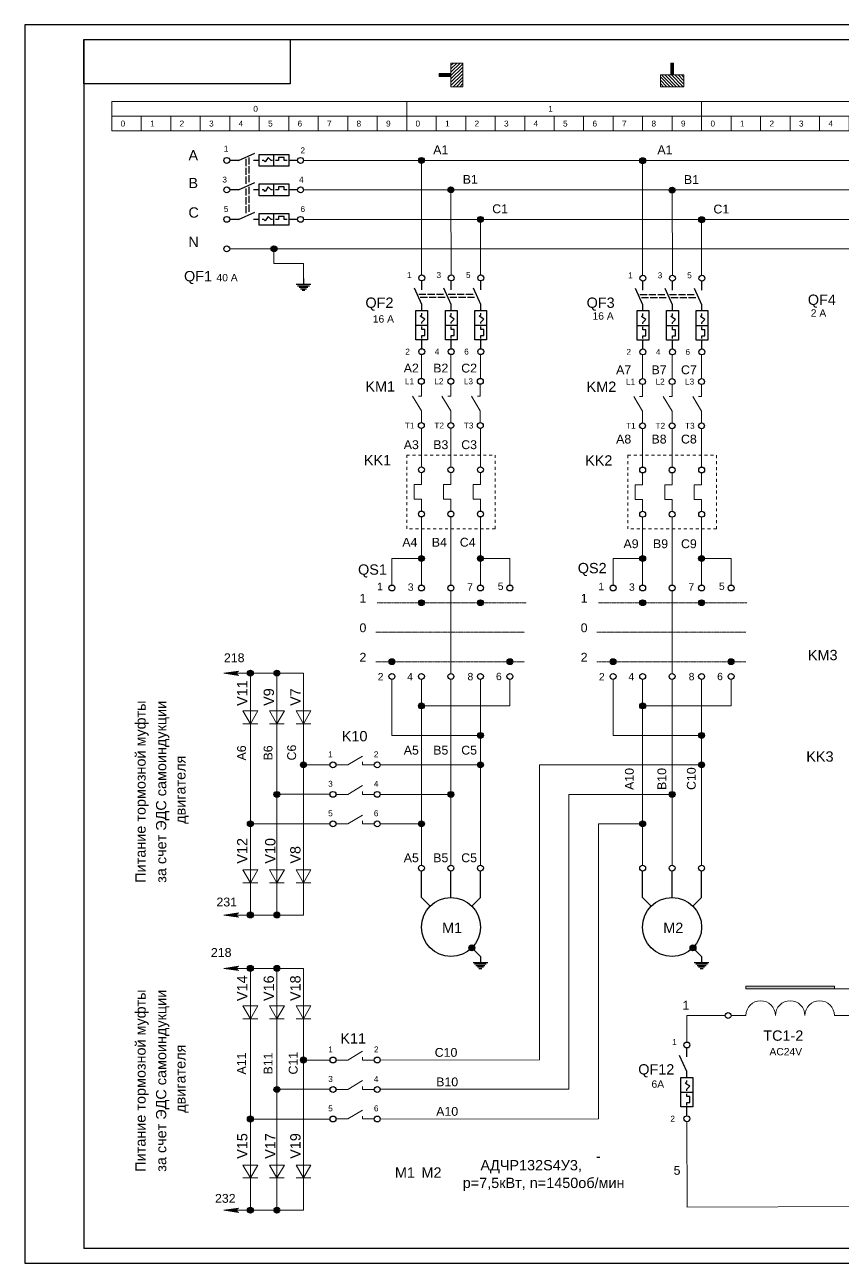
# Model space of a CAD drawing. Header units: millimetres. Extents: x 1900 to 5196, y 1354 to 2616.
# Drawn here: x 1900.5 to 2177.7, y 1876 to 2296 of the extents above; entities that cross this region are included whole.
import ezdxf

# ---------------------------------------------------------------- set-up
doc = ezdxf.new("R2010")
doc.units = ezdxf.units.MM
doc.linetypes.add('ACAD_ISO02W100', pattern=[15, 12, -3])
doc.linetypes.add('JIS_02_1.0', pattern=[2, 1, -1])
doc.layers.get('0').update_dxf_attribs({"lineweight": 20})
for name, color, linetype, lineweight in [('Маркировка', 7, 'Continuous', 25), ('Оформление', 7, 'Continuous', 30), ('Элементы', 7, 'Continuous', 25)]:
    doc.layers.add(name, color=color, linetype=linetype, lineweight=lineweight)
doc.styles.get("Standard").update_dxf_attribs({"font": 'arial.ttf'})

msp = doc.modelspace()

# ---------------------------------------------------------------- hatches: boundary and pattern name
h = msp.add_hatch()
h.set_pattern_fill('ANSI31', color=256, scale=0.25, angle=180, style=0)
h.set_pattern_definition([(225, (1710.91886, 1830.19715), (0.561266, -0.561266), [])])
h.paths.add_polyline_path([(2045, 2275), (2045, 2283), (2049, 2283), (2049, 2275)])
h = msp.add_hatch(color=256)
h.paths.add_polyline_path([(2119.5, 2279), (2120.5, 2279), (2120.5, 2283), (2119.5, 2283)])
edge = h.paths.add_edge_path()
edge.add_line((2120, 2279), (2120, 2283))
h = msp.add_hatch(color=256)
h.paths.add_polyline_path([(2045, 2278.5), (2045, 2279.5), (2041, 2279.5), (2041, 2278.5)])
edge = h.paths.add_edge_path()
edge.add_line((2045, 2279), (2041, 2279))
h = msp.add_hatch()
h.set_pattern_fill('ANSI31', color=256, scale=0.25, angle=90, style=0)
h.set_pattern_definition([(135, (1671.19715, 2613.08114), (-0.561266, -0.561266), [])])
h.paths.add_polyline_path([(2116, 2279), (2124, 2279), (2124, 2275), (2116, 2275)])
h = msp.add_hatch(color=256)
h.dxf.hatch_style = 1
h.set_gradient(color1=(255, 255, 255), one_color=1, tint=1)
h.paths.add_polyline_path([(2036, 2250, 1), (2034, 2250, 1)])
h = msp.add_hatch(color=256)
h.dxf.hatch_style = 1
h.set_gradient(color1=(255, 255, 255), one_color=1, tint=1)
h.paths.add_polyline_path([(2111, 2249.91, 1), (2109, 2249.91, 1)])
h = msp.add_hatch(color=256)
h.dxf.hatch_style = 1
h.set_gradient(color1=(255, 255, 255), one_color=1, tint=1)
h.paths.add_polyline_path([(2046, 2240, 1), (2044, 2240, 1)])
h = msp.add_hatch(color=256)
h.dxf.hatch_style = 1
h.set_gradient(color1=(255, 255, 255), one_color=1, tint=1)
h.paths.add_polyline_path([(2121, 2239.91, 1), (2119, 2239.91, 1)])
h = msp.add_hatch(color=256)
h.dxf.hatch_style = 1
h.set_gradient(color1=(255, 255, 255), one_color=1, tint=1)
h.paths.add_polyline_path([(2056, 2230, 1), (2054, 2230, 1)])
h = msp.add_hatch(color=256)
h.dxf.hatch_style = 1
h.set_gradient(color1=(255, 255, 255), one_color=1, tint=1)
h.paths.add_polyline_path([(2131, 2229.91, 1), (2129, 2229.91, 1)])
h = msp.add_hatch(color=256)
h.dxf.hatch_style = 1
h.set_gradient(color1=(255, 255, 255), one_color=1, tint=1)
h.paths.add_polyline_path([(1986, 2220, 1), (1984, 2220, 1)])
h = msp.add_hatch(color=256)
h.dxf.hatch_style = 1
h.set_gradient(color1=(255, 255, 255), one_color=1, tint=1)
h.paths.add_polyline_path([(2035.99, 2115, 1), (2033.99, 2115, 1)])
h = msp.add_hatch(color=256)
h.dxf.hatch_style = 1
h.set_gradient(color1=(255, 255, 255), one_color=1, tint=1)
h.paths.add_polyline_path([(2055.99, 2115, 1), (2053.99, 2115, 1)])
h = msp.add_hatch(color=256)
h.dxf.hatch_style = 1
h.set_gradient(color1=(255, 255, 255), one_color=1, tint=1)
h.paths.add_polyline_path([(2110.99, 2115, 1), (2108.99, 2115, 1)])
h = msp.add_hatch(color=256)
h.dxf.hatch_style = 1
h.set_gradient(color1=(255, 255, 255), one_color=1, tint=1)
h.paths.add_polyline_path([(2130.99, 2115, 1), (2128.99, 2115, 1)])
h = msp.add_hatch(color=256)
h.dxf.hatch_style = 1
h.set_gradient(color1=(255, 255, 255), one_color=1, tint=1)
h.paths.add_polyline_path([(2035.99, 2100, 1), (2033.99, 2100, 1)])
h = msp.add_hatch(color=256)
h.dxf.hatch_style = 1
h.set_gradient(color1=(255, 255, 255), one_color=1, tint=1)
h.paths.add_polyline_path([(2055.99, 2100, 1), (2053.99, 2100, 1)])
h = msp.add_hatch(color=256)
h.dxf.hatch_style = 1
h.set_gradient(color1=(255, 255, 255), one_color=1, tint=1)
h.paths.add_polyline_path([(2110.99, 2100, 1), (2108.99, 2100, 1)])
h = msp.add_hatch(color=256)
h.dxf.hatch_style = 1
h.set_gradient(color1=(255, 255, 255), one_color=1, tint=1)
h.paths.add_polyline_path([(2130.99, 2100, 1), (2128.99, 2100, 1)])
h = msp.add_hatch(color=256)
h.dxf.hatch_style = 1
h.set_gradient(color1=(255, 255, 255), one_color=1, tint=1)
h.paths.add_polyline_path([(2025.99, 2080, 1), (2023.99, 2080, 1)])
h = msp.add_hatch(color=256)
h.dxf.hatch_style = 1
h.set_gradient(color1=(255, 255, 255), one_color=1, tint=1)
h.paths.add_polyline_path([(2065.99, 2080, 1), (2063.99, 2080, 1)])
h = msp.add_hatch(color=256)
h.dxf.hatch_style = 1
h.set_gradient(color1=(255, 255, 255), one_color=1, tint=1)
h.paths.add_polyline_path([(2100.99, 2080, 1), (2098.99, 2080, 1)])
h = msp.add_hatch(color=256)
h.dxf.hatch_style = 1
h.set_gradient(color1=(255, 255, 255), one_color=1, tint=1)
h.paths.add_polyline_path([(2140.99, 2080, 1), (2138.99, 2080, 1)])
for points in [[(1972.98, 2075.31), (1967.98, 2076.09), (1972.98, 2076.82), (1971.98, 2076.09)], [(1972.98, 1993.31), (1967.98, 1994.09), (1972.98, 1994.82), (1971.98, 1994.09)], [(1972.98, 1975.22), (1967.98, 1976), (1972.98, 1976.73), (1971.98, 1976)], [(1972.98, 1893.22), (1967.98, 1894), (1972.98, 1894.73), (1971.98, 1894)]]:
    msp.add_hatch(color=256).paths.add_polyline_path(points)
h = msp.add_hatch(color=256)
h.dxf.hatch_style = 1
h.set_gradient(color1=(255, 255, 255), one_color=1, tint=1)
h.paths.add_polyline_path([(1977.98, 2076.09, 1), (1975.98, 2076.09, 1)])
h = msp.add_hatch(color=256)
h.dxf.hatch_style = 1
h.set_gradient(color1=(255, 255, 255), one_color=1, tint=1)
h.paths.add_polyline_path([(1986.98, 2076.09, 1), (1984.98, 2076.09, 1)])
h = msp.add_hatch(color=256)
h.dxf.hatch_style = 1
h.set_gradient(color1=(255, 255, 255), one_color=1, tint=1)
h.paths.add_polyline_path([(2035.99, 2065, 1), (2033.99, 2065, 1)])
h = msp.add_hatch(color=256)
h.dxf.hatch_style = 1
h.set_gradient(color1=(255, 255, 255), one_color=1, tint=1)
h.paths.add_polyline_path([(2110.99, 2065, 1), (2108.99, 2065, 1)])
h = msp.add_hatch(color=256)
h.dxf.hatch_style = 1
h.set_gradient(color1=(255, 255, 255), one_color=1, tint=1)
h.paths.add_polyline_path([(2055.99, 2055, 1), (2053.99, 2055, 1)])
h = msp.add_hatch(color=256)
h.dxf.hatch_style = 1
h.set_gradient(color1=(255, 255, 255), one_color=1, tint=1)
h.paths.add_polyline_path([(2130.99, 2055, 1), (2128.99, 2055, 1)])
h = msp.add_hatch(color=256)
h.dxf.hatch_style = 1
h.set_gradient(color1=(255, 255, 255), one_color=1, tint=1)
h.paths.add_polyline_path([(1995.99, 2045, 1), (1993.99, 2045, 1)])
h = msp.add_hatch(color=256)
h.dxf.hatch_style = 1
h.set_gradient(color1=(255, 255, 255), one_color=1, tint=1)
h.paths.add_polyline_path([(2055.99, 2045, 1), (2053.99, 2045, 1)])
h = msp.add_hatch(color=256)
h.dxf.hatch_style = 1
h.set_gradient(color1=(255, 255, 255), one_color=1, tint=1)
h.paths.add_polyline_path([(2130.99, 2045, 1), (2128.99, 2045, 1)])
h = msp.add_hatch(color=256)
h.dxf.hatch_style = 1
h.set_gradient(color1=(255, 255, 255), one_color=1, tint=1)
h.paths.add_polyline_path([(1986.98, 2035, 1), (1984.98, 2035, 1)])
h = msp.add_hatch(color=256)
h.dxf.hatch_style = 1
h.set_gradient(color1=(255, 255, 255), one_color=1, tint=1)
h.paths.add_polyline_path([(2045.99, 2035, 1), (2043.99, 2035, 1)])
h = msp.add_hatch(color=256)
h.dxf.hatch_style = 1
h.set_gradient(color1=(255, 255, 255), one_color=1, tint=1)
h.paths.add_polyline_path([(2120.99, 2035, 1), (2118.99, 2035, 1)])
h = msp.add_hatch(color=256)
h.dxf.hatch_style = 1
h.set_gradient(color1=(255, 255, 255), one_color=1, tint=1)
h.paths.add_polyline_path([(1977.98, 2025, 1), (1975.98, 2025, 1)])
h = msp.add_hatch(color=256)
h.dxf.hatch_style = 1
h.set_gradient(color1=(255, 255, 255), one_color=1, tint=1)
h.paths.add_polyline_path([(2035.99, 2025, 1), (2033.99, 2025, 1)])
h = msp.add_hatch(color=256)
h.dxf.hatch_style = 1
h.set_gradient(color1=(255, 255, 255), one_color=1, tint=1)
h.paths.add_polyline_path([(2110.99, 2025, 1), (2108.99, 2025, 1)])
h = msp.add_hatch(color=256)
h.dxf.hatch_style = 1
h.set_gradient(color1=(255, 255, 255), one_color=1, tint=1)
h.paths.add_polyline_path([(1977.98, 1994.09, 1), (1975.98, 1994.09, 1)])
h = msp.add_hatch(color=256)
h.dxf.hatch_style = 1
h.set_gradient(color1=(255, 255, 255), one_color=1, tint=1)
h.paths.add_polyline_path([(1986.98, 1994.09, 1), (1984.98, 1994.09, 1)])
h = msp.add_hatch(color=256)
h.dxf.hatch_style = 1
h.set_gradient(color1=(255, 255, 255), one_color=1, tint=1)
h.paths.add_polyline_path([(1977.98, 1976, 1), (1975.98, 1976, 1)])
h = msp.add_hatch(color=256)
h.dxf.hatch_style = 1
h.set_gradient(color1=(255, 255, 255), one_color=1, tint=1)
h.paths.add_polyline_path([(1986.98, 1976, 1), (1984.98, 1976, 1)])
at = {"true_color": 0xffffff}
h = msp.add_hatch(color=7, dxfattribs=at)
h.dxf.hatch_style = 1
h.paths.add_polyline_path([(2175, 1970), (2145, 1970), (2145, 1969), (2175, 1969)])
h = msp.add_hatch(color=256)
h.dxf.hatch_style = 1
h.set_gradient(color1=(255, 255, 255), one_color=1, tint=1)
h.paths.add_polyline_path([(1995.99, 1944.91, 1), (1993.99, 1944.91, 1)])
h = msp.add_hatch(color=256)
h.dxf.hatch_style = 1
h.set_gradient(color1=(255, 255, 255), one_color=1, tint=1)
h.paths.add_polyline_path([(1986.98, 1934.91, 1), (1984.98, 1934.91, 1)])
h = msp.add_hatch(color=256)
h.dxf.hatch_style = 1
h.set_gradient(color1=(255, 255, 255), one_color=1, tint=1)
h.paths.add_polyline_path([(1977.98, 1924.91, 1), (1975.98, 1924.91, 1)])
h = msp.add_hatch(color=256)
h.dxf.hatch_style = 1
h.set_gradient(color1=(255, 255, 255), one_color=1, tint=1)
h.paths.add_polyline_path([(1977.98, 1894, 1), (1975.98, 1894, 1)])
h = msp.add_hatch(color=256)
h.dxf.hatch_style = 1
h.set_gradient(color1=(255, 255, 255), one_color=1, tint=1)
h.paths.add_polyline_path([(1986.98, 1894, 1), (1984.98, 1894, 1)])
at = {"layer": 'Элементы'}
h = msp.add_hatch(color=256, dxfattribs=at)
h.dxf.hatch_style = 1
h.paths.add_polyline_path([(2053.06, 1982.93, 1), (2051.06, 1982.93, 1)])
h = msp.add_hatch(color=256, dxfattribs=at)
h.dxf.hatch_style = 1
h.paths.add_polyline_path([(2128.06, 1982.93, 1), (2126.06, 1982.93, 1)])

# ---------------------------------------------------------------- linework, layer by layer
for p, q in [((2045, 2279), (2045, 2283)), ((2045, 2283), (2049, 2283)), ((2049, 2283), (2049, 2275)), ((2120.5, 2283), (2119.5, 2283)), ((2119.5, 2283), (2119.5, 2279)), ((2120.5, 2279), (2120.5, 2283)), ((2045, 2279.5), (2041, 2279.5)), ((2041, 2279.5), (2041, 2278.5)), ((2041, 2278.5), (2045, 2278.5)), ((2045, 2279), (2045, 2279.5)), ((2045, 2278.5), (2045, 2279.5)), ((2045, 2275), (2045, 2279)), ((2116, 2275), (2116, 2279)), ((2116, 2279), (2120, 2279)), ((2119.5, 2279), (2120.5, 2279)), ((2120, 2279), (2124, 2279)), ((2120, 2279), (2120.5, 2279)), ((2124, 2279), (2124, 2275)), ((2049, 2275), (2045, 2275)), ((2124, 2275), (2116, 2275)), ((1995, 2250), (2475.5, 2250)), ((2034.98, 2211.14), (2035, 2250)), ((2109.99, 2211.05), (2110, 2249.91)), ((1995, 2240), (2474.74, 2240)), ((2045.09, 2211.14), (2045, 2240)), ((2120.1, 2211.05), (2120, 2239.91)), ((1995, 2230), (2475.5, 2230)), ((2054.98, 2211.14), (2055, 2230)), ((2129.99, 2211.05), (2130, 2229.91)), ((1970, 2220), (2475.5, 2220)), ((1985, 2215), (1985, 2220)), ((1995, 2215), (1985, 2215)), ((1995, 2210), (1995, 2215)), ((2035, 2184.15), (2034.99, 2176.08)), ((2045, 2184.15), (2044.99, 2176.08)), ((2055, 2184.15), (2054.99, 2176.08)), ((2110, 2184.06), (2110, 2175.99)), ((2120, 2184.06), (2120, 2175.99)), ((2130, 2184.06), (2130, 2175.99)), ((2034.96, 2170.08), (2034.96, 2174.08)), ((2044.96, 2170.08), (2044.96, 2174.08)), ((2054.96, 2170.08), (2054.96, 2174.08)), ((2109.97, 2169.99), (2109.97, 2173.99)), ((2119.97, 2169.99), (2119.97, 2173.99)), ((2129.97, 2169.99), (2129.97, 2173.99)), ((2031.96, 2170.08), (2034.96, 2165.08)), ((2033.96, 2170.08), (2034.96, 2170.08)), ((2041.96, 2170.08), (2044.96, 2165.08)), ((2043.96, 2170.08), (2044.96, 2170.08)), ((2051.96, 2170.08), (2054.96, 2165.08)), ((2053.96, 2170.08), (2054.96, 2170.08)), ((2106.97, 2169.99), (2109.97, 2164.99)), ((2108.97, 2169.99), (2109.97, 2169.99)), ((2116.97, 2169.99), (2119.97, 2164.99)), ((2118.97, 2169.99), (2119.97, 2169.99)), ((2126.97, 2169.99), (2129.97, 2164.99)), ((2128.97, 2169.99), (2129.97, 2169.99)), ((2034.96, 2165.08), (2034.96, 2161.08)), ((2044.96, 2165.08), (2044.96, 2161.08)), ((2054.96, 2165.08), (2054.96, 2161.08)), ((2109.97, 2164.99), (2109.97, 2160.99)), ((2119.97, 2164.99), (2119.97, 2160.99)), ((2129.97, 2164.99), (2129.97, 2160.99)), ((2034.99, 2159.08), (2034.99, 2146.09)), ((2044.99, 2159.08), (2044.99, 2146.09)), ((2054.99, 2159.08), (2054.99, 2146.09)), ((2110, 2158.99), (2110, 2146)), ((2120, 2158.99), (2120, 2146)), ((2130, 2158.99), (2130, 2146)), ((2034.99, 2144.09), (2034.99, 2140.09)), ((2044.99, 2144.09), (2044.99, 2140.09)), ((2054.99, 2144.09), (2054.99, 2140.09)), ((2110, 2144), (2110, 2140)), ((2120, 2144), (2120, 2140)), ((2130, 2144), (2130, 2140)), ((2034.99, 2140.09), (2032.49, 2140.09)), ((2032.49, 2140.09), (2032.49, 2135.09)), ((2044.99, 2140.09), (2042.49, 2140.09)), ((2042.49, 2140.09), (2042.49, 2135.09)), ((2054.99, 2140.09), (2052.49, 2140.09)), ((2052.49, 2140.09), (2052.49, 2135.09)), ((2110, 2140), (2107.5, 2140)), ((2107.5, 2140), (2107.5, 2135)), ((2120, 2140), (2117.5, 2140)), ((2117.5, 2140), (2117.5, 2135)), ((2130, 2140), (2127.5, 2140)), ((2127.5, 2140), (2127.5, 2135)), ((2032.49, 2135.09), (2034.99, 2135.09)), ((2034.99, 2135.09), (2034.99, 2131.09)), ((2042.49, 2135.09), (2044.99, 2135.09)), ((2044.99, 2135.09), (2044.99, 2131.09)), ((2052.49, 2135.09), (2054.99, 2135.09)), ((2054.99, 2135.09), (2054.99, 2131.09)), ((2107.5, 2135), (2110, 2135)), ((2110, 2135), (2110, 2131)), ((2117.5, 2135), (2120, 2135)), ((2120, 2135), (2120, 2131)), ((2127.5, 2135), (2130, 2135)), ((2130, 2135), (2130, 2131)), ((2034.99, 2129.09), (2034.99, 2115)), ((2044.99, 2129.09), (2045, 2106)), ((2054.99, 2129.09), (2054.99, 2115)), ((2110, 2129), (2109.99, 2115)), ((2120, 2129), (2120, 2106)), ((2130, 2129), (2129.99, 2115)), ((2034.99, 2115), (2024.99, 2115)), ((2024.99, 2115), (2024.99, 2106)), ((2034.99, 2115), (2034.99, 2106)), ((2054.99, 2115), (2054.99, 2106)), ((2054.99, 2115), (2064.99, 2115)), ((2064.99, 2115), (2064.99, 2106)), ((2109.99, 2115), (2099.99, 2115)), ((2099.99, 2115), (2099.99, 2106)), ((2109.99, 2115), (2109.99, 2106)), ((2129.99, 2115), (2129.99, 2106)), ((2129.99, 2115), (2139.99, 2115)), ((2139.99, 2115), (2139.99, 2106)), ((2045, 2104), (2045, 2076)), ((2120, 2104), (2120, 2076)), ((1967.98, 2076.09), (1972.98, 2076.82)), ((1972.98, 2075.31), (1967.98, 2076.09)), ((1994.98, 2076.09), (1970.98, 2076.09)), ((1972.98, 2076.82), (1971.98, 2076.09)), ((1971.98, 2076.09), (1972.98, 2075.31)), ((1976.98, 2076.09), (1976.98, 2026)), ((1985.98, 2076.09), (1985.98, 2036.09)), ((1994.98, 2076.09), (1994.98, 2046)), ((2024.99, 2055), (2024.99, 2074)), ((2034.99, 2011), (2034.99, 2074)), ((2044.99, 2011), (2044.99, 2074)), ((2054.99, 2011), (2054.99, 2074)), ((2064.99, 2065), (2064.99, 2074)), ((2099.99, 2055), (2099.99, 2074)), ((2109.99, 2011), (2109.99, 2074)), ((2119.99, 2011), (2119.99, 2074)), ((2129.99, 2011), (2129.99, 2074)), ((2139.99, 2065), (2139.99, 2074)), ((1974.47, 2063.34), (1976.99, 2058.98)), ((1974.47, 2063.34), (1979.51, 2063.34)), ((1976.99, 2058.98), (1979.51, 2063.34)), ((1983.47, 2063.34), (1985.99, 2058.98)), ((1983.47, 2063.34), (1988.51, 2063.34)), ((1985.99, 2058.98), (1988.51, 2063.34)), ((1992.47, 2063.34), (1994.99, 2058.98)), ((1992.47, 2063.34), (1997.51, 2063.34)), ((1994.99, 2058.98), (1997.51, 2063.34)), ((2034.99, 2065), (2064.99, 2065)), ((2109.99, 2065), (2139.99, 2065)), ((1979.49, 2058.98), (1974.47, 2058.98)), ((1988.49, 2058.98), (1983.47, 2058.98)), ((1997.49, 2058.98), (1992.47, 2058.98)), ((2054.99, 2055), (2024.99, 2055)), ((2129.99, 2055), (2099.99, 2055)), ((2015, 2048), (2010, 2045)), ((2015, 2046), (2015, 2045)), ((1994.98, 2044), (1994.98, 2026.09)), ((1994.98, 2044), (1994.98, 2038.32)), ((2003.99, 2045), (1995.98, 2045)), ((2010, 2045), (2006, 2045)), ((2015, 2045), (2019, 2045)), ((2054.99, 2045), (2020.99, 2045)), ((2074.99, 2045), (2074.99, 1945)), ((2074.99, 2045), (2130.99, 2045)), ((2015, 2038), (2010, 2035)), ((1985.98, 2034.09), (1985.98, 1994.09)), ((1994.98, 2035.09), (1986.98, 2035.09)), ((2004, 2035.09), (1994.98, 2035.09)), ((2010, 2035), (2006, 2035)), ((2015, 2036), (2015, 2035)), ((2015, 2035), (2019, 2035)), ((2044.99, 2035), (2020.99, 2035)), ((2084.99, 2035), (2084.99, 1935)), ((2084.99, 2035), (2120.99, 2035)), ((1993.99, 2025), (1977.98, 2025)), ((2003.99, 2025), (1993.99, 2025)), ((1994.98, 2026.09), (1994.98, 1994.09)), ((2010, 2025), (2006, 2025)), ((2015, 2028), (2010, 2025)), ((2015, 2026), (2015, 2025)), ((2015, 2025), (2019, 2025)), ((2034.99, 2025), (2020.99, 2025)), ((2094.99, 2025), (2094.99, 1925)), ((2094.99, 2025), (2110.99, 2025)), ((1976.98, 2024), (1976.98, 1994.09)), ((1974.47, 2009.36), (1976.99, 2005)), ((1974.47, 2009.36), (1979.51, 2009.36)), ((1976.99, 2005), (1979.51, 2009.36)), ((1983.47, 2009.36), (1985.99, 2005)), ((1983.47, 2009.36), (1988.51, 2009.36)), ((1985.99, 2005), (1988.51, 2009.36)), ((1992.47, 2009.36), (1994.99, 2005)), ((1992.47, 2009.36), (1997.51, 2009.36)), ((1994.99, 2005), (1997.51, 2009.36)), ((1979.49, 2005), (1974.47, 2005)), ((1988.49, 2005), (1983.47, 2005)), ((1997.49, 2005), (1992.47, 2005)), ((1967.98, 1994.09), (1972.98, 1994.82)), ((1972.98, 1993.31), (1967.98, 1994.09)), ((1994.98, 1994.09), (1970.98, 1994.09)), ((1972.98, 1994.82), (1971.98, 1994.09)), ((1971.98, 1994.09), (1972.98, 1993.31)), ((1967.98, 1976), (1972.98, 1976.73)), ((1972.98, 1975.22), (1967.98, 1976)), ((1994.98, 1976), (1970.98, 1976)), ((1972.98, 1976.73), (1971.98, 1976)), ((1971.98, 1976), (1972.98, 1975.22)), ((1976.98, 1976), (1976.98, 1925.91)), ((1985.98, 1976), (1985.98, 1936)), ((1994.98, 1976), (1994.98, 1945.91)), ((2175, 1969), (2245, 1969)), ((1974.48, 1963.25), (1976.99, 1958.89)), ((1974.48, 1963.25), (1979.51, 1963.25)), ((1976.99, 1958.89), (1979.51, 1963.25)), ((1983.48, 1963.25), (1985.99, 1958.89)), ((1983.48, 1963.25), (1988.51, 1963.25)), ((1985.99, 1958.89), (1988.51, 1963.25)), ((1992.48, 1963.25), (1994.99, 1958.89)), ((1992.48, 1963.25), (1997.51, 1963.25)), ((1994.99, 1958.89), (1997.51, 1963.25)), ((1979.49, 1958.89), (1974.48, 1958.89)), ((1988.49, 1958.89), (1983.48, 1958.89)), ((1997.49, 1958.89), (1992.48, 1958.89)), ((2125, 1951), (2125, 1960)), ((2125, 1960), (2138, 1960)), ((2145, 1960), (2140, 1960)), ((2180.5, 1960), (2175, 1960)), ((2003.99, 1944.91), (1995.98, 1944.91)), ((2010.02, 1944.92), (2006.02, 1944.92)), ((2015.02, 1947.92), (2010.02, 1944.92)), ((2015.02, 1945.92), (2015.02, 1944.92)), ((2015.02, 1944.92), (2019.02, 1944.92)), ((2074.99, 1945), (2020.99, 1944.91)), ((1994.98, 1943.91), (1994.98, 1926)), ((1994.98, 1943.91), (1994.98, 1938.23)), ((2015.02, 1937.92), (2010.02, 1934.92)), ((1985.98, 1934), (1985.98, 1894)), ((1994.98, 1935), (1986.98, 1935)), ((2004, 1935), (1994.98, 1935)), ((2010.02, 1934.92), (2006.02, 1934.92)), ((2015.02, 1935.92), (2015.02, 1934.92)), ((2015.02, 1934.92), (2019.02, 1934.92)), ((2084.99, 1935), (2020.99, 1935)), ((2015.02, 1927.92), (2010.02, 1924.92)), ((1976.98, 1923.91), (1976.98, 1894)), ((1993.99, 1924.91), (1977.98, 1924.91)), ((2003.99, 1924.91), (1993.99, 1924.91)), ((1994.98, 1926), (1994.98, 1894)), ((2010.02, 1924.92), (2006.02, 1924.92)), ((2015.02, 1925.92), (2015.02, 1924.92)), ((2015.02, 1924.92), (2019.02, 1924.92)), ((2094.99, 1925), (2020.99, 1924.88)), ((2125, 1924), (2125.11, 1895)), ((1974.48, 1909.27), (1976.99, 1904.91)), ((1974.48, 1909.27), (1979.51, 1909.27)), ((1976.99, 1904.91), (1979.51, 1909.27)), ((1983.48, 1909.27), (1985.99, 1904.91)), ((1983.48, 1909.27), (1988.51, 1909.27)), ((1985.99, 1904.91), (1988.51, 1909.27)), ((1992.48, 1909.27), (1994.99, 1904.91)), ((1992.48, 1909.27), (1997.51, 1909.27)), ((1994.99, 1904.91), (1997.51, 1909.27)), ((1979.49, 1904.91), (1974.48, 1904.91)), ((1988.49, 1904.91), (1983.48, 1904.91)), ((1997.49, 1904.91), (1992.48, 1904.91)), ((1967.98, 1894), (1972.98, 1894.73)), ((1972.98, 1894.73), (1971.98, 1894)), ((2125, 1895), (2245.11, 1895.46)), ((1972.98, 1893.22), (1967.98, 1894)), ((1994.98, 1894), (1970.98, 1894)), ((1971.98, 1894), (1972.98, 1893.22))]:
    msp.add_line(p, q)
at = {"linetype": 'ACAD_ISO02W100', "ltscale": 0.005}
for p, q in [((2019.99, 2100), (2070.49, 2100)), ((2094.99, 2100), (2145.49, 2100)), ((2019.49, 2090), (2069.99, 2090)), ((2094.49, 2090), (2144.99, 2090)), ((2019.49, 2080), (2069.99, 2080)), ((2094.49, 2080), (2144.99, 2080))]:
    msp.add_line(p, q, dxfattribs=at)
for points in [[(2045, 2275), (2045, 2283), (2049, 2283), (2049, 2275)], [(2116, 2279), (2124, 2279), (2124, 2275), (2116, 2275)], [(1930, 2265), (2030, 2265), (2030, 2270), (1930, 2270)], [(2030, 2265), (2130, 2265), (2130, 2270), (2030, 2270)], [(2130, 2265), (2230, 2265), (2230, 2270), (2130, 2270)], [(1930, 2265), (1940, 2265), (1940, 2260), (1930, 2260)], [(1940, 2265), (1950, 2265), (1950, 2260), (1940, 2260)], [(1950, 2265), (1960, 2265), (1960, 2260), (1950, 2260)], [(1960, 2265), (1970, 2265), (1970, 2260), (1960, 2260)], [(1970, 2265), (1980, 2265), (1980, 2260), (1970, 2260)], [(1980, 2265), (1990, 2265), (1990, 2260), (1980, 2260)], [(1990, 2265), (2000, 2265), (2000, 2260), (1990, 2260)], [(2000, 2265), (2010, 2265), (2010, 2260), (2000, 2260)], [(2010, 2265), (2020, 2265), (2020, 2260), (2010, 2260)], [(2020, 2265), (2030, 2265), (2030, 2260), (2020, 2260)], [(2030, 2265), (2040, 2265), (2040, 2260), (2030, 2260)], [(2040, 2265), (2050, 2265), (2050, 2260), (2040, 2260)], [(2050, 2265), (2060, 2265), (2060, 2260), (2050, 2260)], [(2060, 2265), (2070, 2265), (2070, 2260), (2060, 2260)], [(2070, 2265), (2080, 2265), (2080, 2260), (2070, 2260)], [(2080, 2265), (2090, 2265), (2090, 2260), (2080, 2260)], [(2090, 2265), (2100, 2265), (2100, 2260), (2090, 2260)], [(2100, 2265), (2110, 2265), (2110, 2260), (2100, 2260)], [(2110, 2265), (2120, 2265), (2120, 2260), (2110, 2260)], [(2120, 2265), (2130, 2265), (2130, 2260), (2120, 2260)], [(2130, 2265), (2140, 2265), (2140, 2260), (2130, 2260)], [(2140, 2265), (2150, 2265), (2150, 2260), (2140, 2260)], [(2150, 2265), (2160, 2265), (2160, 2260), (2150, 2260)], [(2160, 2265), (2170, 2265), (2170, 2260), (2160, 2260)], [(2170, 2265), (2180, 2265), (2180, 2260), (2170, 2260)], [(2145, 1970), (2175, 1970), (2175, 1969), (2145, 1969)]]:
    msp.add_lwpolyline(points, close=True)
at = {"const_width": 1}
for points in [[(2120, 2279), (2120, 2283)], [(2045, 2279), (2041, 2279)]]:
    msp.add_lwpolyline(points, dxfattribs=at)
at = {"linetype": 'JIS_02_1.0'}
for points in [[(2029.99, 2150.09), (2059.99, 2150.09), (2059.99, 2125.09), (2029.99, 2125.09)], [(2105, 2150), (2135, 2150), (2135, 2125), (2105, 2125)]]:
    msp.add_lwpolyline(points, close=True, dxfattribs=at)
for centre in [(2150, 1960), (2160, 1960), (2170, 1960)]:
    msp.add_arc(centre, 5, 0, 180)
at = {"layer": 'Оформление'}
for p, q in [((1920.5, 2291), (1920.5, 1881)), ((1920.5, 2291), (2489.5, 2291)), ((2489.5, 1881), (1920.5, 1881))]:
    msp.add_line(p, q, dxfattribs=at)
for points in [[(1900.5, 1876), (2494.5, 1876), (2494.5, 2296), (1900.5, 2296)], [(1920.5, 2291), (1990.5, 2291), (1990.5, 2276), (1920.5, 2276)]]:
    msp.add_lwpolyline(points, close=True, dxfattribs=at)
at = {"layer": 'Элементы'}
for p, q in [((1973, 2250), (1978.5, 2252.5)), ((1985, 2248), (1985, 2252)), ((1973, 2250), (1970, 2250)), ((1980, 2250), (1978, 2250)), ((1981.5, 2250), (1981, 2250)), ((1982, 2249.5), (1981.5, 2250)), ((1983, 2251), (1982, 2249.5)), ((1984, 2250), (1983, 2251)), ((1984.5, 2250), (1984, 2250)), ((1986.5, 2250), (1985.5, 2250)), ((1988.5, 2251), (1986.5, 2251)), ((1986.5, 2251), (1986.5, 2250)), ((1988.5, 2250), (1988.5, 2251)), ((1989.5, 2250), (1988.5, 2250)), ((1993, 2250), (1990, 2250)), ((1973, 2240), (1970, 2240)), ((1973, 2240), (1978.5, 2242.5)), ((1980, 2240), (1978, 2240)), ((1981.5, 2240), (1981, 2240)), ((1982, 2239.5), (1981.5, 2240)), ((1983, 2241), (1982, 2239.5)), ((1984, 2240), (1983, 2241)), ((1984.5, 2240), (1984, 2240)), ((1985, 2238), (1985, 2242)), ((1986.5, 2240), (1985.5, 2240)), ((1988.5, 2241), (1986.5, 2241)), ((1986.5, 2241), (1986.5, 2240)), ((1988.5, 2240), (1988.5, 2241)), ((1989.5, 2240), (1988.5, 2240)), ((1993, 2240), (1990, 2240)), ((1973, 2230), (1978.5, 2232.5)), ((1983, 2231), (1982, 2229.5)), ((1984, 2230), (1983, 2231)), ((1985, 2228), (1985, 2232)), ((1988.5, 2231), (1986.5, 2231)), ((1986.5, 2231), (1986.5, 2230)), ((1988.5, 2230), (1988.5, 2231)), ((1973, 2230), (1970, 2230)), ((1980, 2230), (1978, 2230)), ((1981.5, 2230), (1981, 2230)), ((1982, 2229.5), (1981.5, 2230)), ((1984.5, 2230), (1984, 2230)), ((1986.5, 2230), (1985.5, 2230)), ((1989.5, 2230), (1988.5, 2230)), ((1993, 2230), (1990, 2230)), ((1995, 2210), (1995, 2208)), ((1992.5, 2208), (1997.5, 2208)), ((1993, 2207.5), (1997, 2207.5)), ((1993.5, 2207), (1996.5, 2207)), ((1994, 2206.5), (1996, 2206.5)), ((1994.5, 2206), (1995.5, 2206)), ((2035.1, 2201.14), (2032.6, 2206.64)), ((2035.1, 2206.14), (2035.1, 2209.14)), ((2045.1, 2201.14), (2042.6, 2206.64)), ((2045.1, 2206.14), (2045.1, 2209.14)), ((2055.1, 2201.14), (2052.6, 2206.64)), ((2055.1, 2206.14), (2055.1, 2209.14)), ((2110.1, 2201.05), (2107.6, 2206.55)), ((2110.1, 2206.05), (2110.1, 2209.05)), ((2120.1, 2201.05), (2117.6, 2206.55)), ((2120.1, 2206.05), (2120.1, 2209.05)), ((2130.1, 2201.05), (2127.6, 2206.55)), ((2130.1, 2206.05), (2130.1, 2209.05)), ((2035.1, 2199.14), (2035.1, 2201.14)), ((2045.1, 2199.14), (2045.1, 2201.14)), ((2055.1, 2199.14), (2055.1, 2201.14)), ((2110.1, 2199.05), (2110.1, 2201.05)), ((2120.1, 2199.05), (2120.1, 2201.05)), ((2130.1, 2199.05), (2130.1, 2201.05)), ((2034.6, 2197.14), (2035.1, 2197.64)), ((2036.1, 2196.14), (2034.6, 2197.14)), ((2035.1, 2197.64), (2035.1, 2198.14)), ((2044.6, 2197.14), (2045.1, 2197.64)), ((2046.1, 2196.14), (2044.6, 2197.14)), ((2045.1, 2197.64), (2045.1, 2198.14)), ((2054.6, 2197.14), (2055.1, 2197.64)), ((2056.1, 2196.14), (2054.6, 2197.14)), ((2055.1, 2197.64), (2055.1, 2198.14)), ((2109.6, 2197.05), (2110.1, 2197.55)), ((2111.1, 2196.05), (2109.6, 2197.05)), ((2110.1, 2197.55), (2110.1, 2198.05)), ((2119.6, 2197.05), (2120.1, 2197.55)), ((2121.1, 2196.05), (2119.6, 2197.05)), ((2120.1, 2197.55), (2120.1, 2198.05)), ((2129.6, 2197.05), (2130.1, 2197.55)), ((2131.1, 2196.05), (2129.6, 2197.05)), ((2130.1, 2197.55), (2130.1, 2198.05)), ((2033.1, 2194.14), (2037.1, 2194.14)), ((2035.1, 2195.14), (2036.1, 2196.14)), ((2035.1, 2194.64), (2035.1, 2195.14)), ((2035.1, 2192.64), (2035.1, 2193.64)), ((2036.1, 2192.64), (2035.1, 2192.64)), ((2036.1, 2190.64), (2036.1, 2192.64)), ((2043.1, 2194.14), (2047.1, 2194.14)), ((2045.1, 2195.14), (2046.1, 2196.14)), ((2045.1, 2194.64), (2045.1, 2195.14)), ((2045.1, 2192.64), (2045.1, 2193.64)), ((2046.1, 2192.64), (2045.1, 2192.64)), ((2046.1, 2190.64), (2046.1, 2192.64)), ((2053.1, 2194.14), (2057.1, 2194.14)), ((2055.1, 2195.14), (2056.1, 2196.14)), ((2055.1, 2194.64), (2055.1, 2195.14)), ((2055.1, 2192.64), (2055.1, 2193.64)), ((2056.1, 2192.64), (2055.1, 2192.64)), ((2056.1, 2190.64), (2056.1, 2192.64)), ((2108.1, 2194.05), (2112.1, 2194.05)), ((2110.1, 2195.05), (2111.1, 2196.05)), ((2110.1, 2194.55), (2110.1, 2195.05)), ((2110.1, 2192.55), (2110.1, 2193.55)), ((2111.1, 2192.55), (2110.1, 2192.55)), ((2111.1, 2190.55), (2111.1, 2192.55)), ((2118.1, 2194.05), (2122.1, 2194.05)), ((2120.1, 2195.05), (2121.1, 2196.05)), ((2120.1, 2194.55), (2120.1, 2195.05)), ((2120.1, 2192.55), (2120.1, 2193.55)), ((2121.1, 2192.55), (2120.1, 2192.55)), ((2121.1, 2190.55), (2121.1, 2192.55)), ((2128.1, 2194.05), (2132.1, 2194.05)), ((2130.1, 2195.05), (2131.1, 2196.05)), ((2130.1, 2194.55), (2130.1, 2195.05)), ((2130.1, 2192.55), (2130.1, 2193.55)), ((2131.1, 2192.55), (2130.1, 2192.55)), ((2131.1, 2190.55), (2131.1, 2192.55)), ((2035.1, 2189.64), (2035.1, 2190.64)), ((2035.1, 2190.64), (2036.1, 2190.64)), ((2035.1, 2186.14), (2035.1, 2189.14)), ((2045.1, 2189.64), (2045.1, 2190.64)), ((2045.1, 2190.64), (2046.1, 2190.64)), ((2045.1, 2186.14), (2045.1, 2189.14)), ((2055.1, 2189.64), (2055.1, 2190.64)), ((2055.1, 2190.64), (2056.1, 2190.64)), ((2055.1, 2186.14), (2055.1, 2189.14)), ((2110.1, 2189.55), (2110.1, 2190.55)), ((2110.1, 2190.55), (2111.1, 2190.55)), ((2110.1, 2186.05), (2110.1, 2189.05)), ((2120.1, 2189.55), (2120.1, 2190.55)), ((2120.1, 2190.55), (2121.1, 2190.55)), ((2120.1, 2186.05), (2120.1, 2189.05)), ((2130.1, 2189.55), (2130.1, 2190.55)), ((2130.1, 2190.55), (2131.1, 2190.55)), ((2130.1, 2186.05), (2130.1, 2189.05)), ((2034.99, 2000), (2034.99, 2009)), ((2044.99, 2000), (2044.99, 2009)), ((2054.99, 2000), (2054.99, 2009)), ((2109.99, 2000), (2109.99, 2009)), ((2119.99, 2000), (2119.99, 2009)), ((2129.99, 2000), (2129.99, 2009)), ((2037.92, 1997.07), (2034.99, 2000)), ((2052.06, 1997.07), (2054.99, 2000)), ((2112.92, 1997.07), (2109.99, 2000)), ((2127.06, 1997.07), (2129.99, 2000)), ((2052.06, 1982.93), (2054.99, 1980)), ((2127.06, 1982.93), (2129.99, 1980)), ((2054.99, 1980), (2054.99, 1978)), ((2129.99, 1980), (2129.99, 1978)), ((2052.49, 1978), (2057.49, 1978)), ((2052.99, 1977.5), (2056.99, 1977.5)), ((2053.49, 1977), (2056.49, 1977)), ((2053.99, 1976.5), (2055.99, 1976.5)), ((2054.49, 1976), (2055.49, 1976)), ((2127.49, 1978), (2132.49, 1978)), ((2127.99, 1977.5), (2131.99, 1977.5)), ((2128.49, 1977), (2131.49, 1977)), ((2128.99, 1976.5), (2130.99, 1976.5)), ((2129.49, 1976), (2130.49, 1976)), ((2125, 1946), (2125, 1949)), ((2125, 1941), (2122.5, 1946.5)), ((2125, 1939), (2125, 1941)), ((2124.5, 1937), (2125, 1937.5)), ((2126, 1936), (2124.5, 1937)), ((2125, 1937.5), (2125, 1938)), ((2123, 1934), (2127, 1934)), ((2125, 1935), (2126, 1936)), ((2125, 1934.5), (2125, 1935)), ((2125, 1932.5), (2125, 1933.5)), ((2126, 1932.5), (2125, 1932.5)), ((2126, 1930.5), (2126, 1932.5)), ((2125, 1929.5), (2125, 1930.5)), ((2125, 1930.5), (2126, 1930.5)), ((2125, 1926), (2125, 1929)), ((2094.49, 1912), (2095.49, 1912))]:
    msp.add_line(p, q, dxfattribs=at)
at = {"layer": 'Элементы', "linetype": 'ACAD_ISO02W100', "lineweight": 25, "ltscale": 0.2}
for p, q in [((1975.5, 2250.5), (1975.5, 2242)), ((1976.5, 2251), (1976.5, 2242.5)), ((1975.5, 2240.5), (1975.5, 2232)), ((1976.5, 2241), (1976.5, 2232.5)), ((2034.1, 2204.64), (2042.6, 2204.64)), ((2034.6, 2203.64), (2043.1, 2203.64)), ((2044.1, 2204.64), (2052.6, 2204.64)), ((2044.6, 2203.64), (2053.1, 2203.64)), ((2109.1, 2204.55), (2117.6, 2204.55)), ((2109.6, 2203.55), (2118.1, 2203.55)), ((2119.1, 2204.55), (2127.6, 2204.55)), ((2119.6, 2203.55), (2128.1, 2203.55))]:
    msp.add_line(p, q, dxfattribs=at)
at = {"layer": 'Элементы'}
for points in [[(1990, 2248), (1980, 2248), (1980, 2252), (1990, 2252)], [(1990, 2238), (1980, 2238), (1980, 2242), (1990, 2242)], [(1990, 2228), (1980, 2228), (1980, 2232), (1990, 2232)], [(2033.1, 2189.14), (2033.1, 2199.14), (2037.1, 2199.14), (2037.1, 2189.14)], [(2043.1, 2189.14), (2043.1, 2199.14), (2047.1, 2199.14), (2047.1, 2189.14)], [(2053.1, 2189.14), (2053.1, 2199.14), (2057.1, 2199.14), (2057.1, 2189.14)], [(2108.1, 2189.05), (2108.1, 2199.05), (2112.1, 2199.05), (2112.1, 2189.05)], [(2118.1, 2189.05), (2118.1, 2199.05), (2122.1, 2199.05), (2122.1, 2189.05)], [(2128.1, 2189.05), (2128.1, 2199.05), (2132.1, 2199.05), (2132.1, 2189.05)], [(2123, 1929), (2123, 1939), (2127, 1939), (2127, 1929)]]:
    msp.add_lwpolyline(points, close=True, dxfattribs=at)
for centre, radius in [((1969, 2250), 1), ((1994, 2250), 1), ((2035, 2250), 1), ((2035, 2250), 1), ((2110, 2249.91), 1), ((2110, 2249.91), 1), ((1969, 2240), 1), ((1994, 2240), 1), ((2045, 2240), 1), ((2045, 2240), 1), ((2120, 2239.91), 1), ((2120, 2239.91), 1), ((1969, 2230), 1), ((1994, 2230), 1), ((2055, 2230), 1), ((2055, 2230), 1), ((2130, 2229.91), 1), ((2130, 2229.91), 1), ((1969, 2220), 1), ((1985, 2220), 1), ((1985, 2220), 1), ((2035.1, 2210.14), 1), ((2045.1, 2210.14), 1), ((2055.1, 2210.14), 1), ((2110.1, 2210.05), 1), ((2120.1, 2210.05), 1), ((2130.1, 2210.05), 1), ((2035.1, 2185.14), 1), ((2045.1, 2185.14), 1), ((2055.1, 2185.14), 1), ((2110.1, 2185.05), 1), ((2120.1, 2185.05), 1), ((2130.1, 2185.05), 1), ((2034.96, 2175.08), 1), ((2044.96, 2175.08), 1), ((2054.96, 2175.08), 1), ((2109.97, 2174.99), 1), ((2119.97, 2174.99), 1), ((2129.97, 2174.99), 1), ((2034.96, 2160.08), 1), ((2044.96, 2160.08), 1), ((2054.96, 2160.08), 1), ((2109.97, 2159.99), 1), ((2119.97, 2159.99), 1), ((2129.97, 2159.99), 1), ((2034.99, 2145.09), 1), ((2044.99, 2145.09), 1), ((2054.99, 2145.09), 1), ((2110, 2145), 1), ((2120, 2145), 1), ((2130, 2145), 1), ((2034.99, 2130.09), 1), ((2044.99, 2130.09), 1), ((2054.99, 2130.09), 1), ((2110, 2130), 1), ((2120, 2130), 1), ((2130, 2130), 1), ((2034.99, 2115), 1), ((2034.99, 2115), 1), ((2054.99, 2115), 1), ((2054.99, 2115), 1), ((2109.99, 2115), 1), ((2109.99, 2115), 1), ((2129.99, 2115), 1), ((2129.99, 2115), 1), ((2024.99, 2105), 1), ((2034.99, 2105), 1), ((2045, 2105), 1), ((2054.99, 2105), 1), ((2064.99, 2105), 1), ((2099.99, 2105), 1), ((2109.99, 2105), 1), ((2120, 2105), 1), ((2129.99, 2105), 1), ((2139.99, 2105), 1), ((2034.99, 2100), 1), ((2034.99, 2100), 1), ((2054.99, 2100), 1), ((2054.99, 2100), 1), ((2109.99, 2100), 1), ((2109.99, 2100), 1), ((2129.99, 2100), 1), ((2129.99, 2100), 1), ((2024.99, 2080), 1), ((2024.99, 2080), 1), ((2064.99, 2080), 1), ((2064.99, 2080), 1), ((2099.99, 2080), 1), ((2099.99, 2080), 1), ((2139.99, 2080), 1), ((2139.99, 2080), 1), ((1976.98, 2076.09), 1), ((1976.98, 2076.09), 1), ((1985.98, 2076.09), 1), ((1985.98, 2076.09), 1), ((2024.99, 2075), 1), ((2034.99, 2075), 1), ((2045, 2075), 1), ((2054.99, 2075), 1), ((2064.99, 2075), 1), ((2099.99, 2075), 1), ((2109.99, 2075), 1), ((2120, 2075), 1), ((2129.99, 2075), 1), ((2139.99, 2075), 1), ((2034.99, 2065), 1), ((2034.99, 2065), 1), ((2109.99, 2065), 1), ((2109.99, 2065), 1), ((2054.99, 2055), 1), ((2054.99, 2055), 1), ((2129.99, 2055), 1), ((2129.99, 2055), 1), ((1994.99, 2045), 1), ((1994.99, 2045), 1), ((2005, 2045), 1), ((2020, 2045), 1), ((2054.99, 2045), 1), ((2054.99, 2045), 1), ((2129.99, 2045), 1), ((2129.99, 2045), 1), ((1985.98, 2035), 1), ((1985.98, 2035), 1), ((2005, 2035), 1), ((2020, 2035), 1), ((2044.99, 2035), 1), ((2044.99, 2035), 1), ((2119.99, 2035), 1), ((2119.99, 2035), 1), ((1976.98, 2025), 1), ((1976.98, 2025), 1), ((2005, 2025), 1), ((2020, 2025), 1), ((2034.99, 2025), 1), ((2034.99, 2025), 1), ((2109.99, 2025), 1), ((2109.99, 2025), 1), ((2034.99, 2010), 1), ((2044.99, 2010), 1), ((2054.99, 2010), 1), ((2109.99, 2010), 1), ((2119.99, 2010), 1), ((2129.99, 2010), 1), ((2044.99, 1990), 10), ((2119.99, 1990), 10), ((1976.98, 1994.09), 1), ((1976.98, 1994.09), 1), ((1985.98, 1994.09), 1), ((1985.98, 1994.09), 1), ((2052.06, 1982.93), 1), ((2127.06, 1982.93), 1), ((1976.98, 1976), 1), ((1976.98, 1976), 1), ((1985.98, 1976), 1), ((1985.98, 1976), 1), ((2139, 1960), 1), ((2125, 1950), 1), ((1994.99, 1944.91), 1), ((1994.99, 1944.91), 1), ((2005.02, 1944.92), 1), ((2020.02, 1944.92), 1), ((1985.98, 1934.91), 1), ((1985.98, 1934.91), 1), ((2005.02, 1934.92), 1), ((2020.02, 1934.92), 1), ((1976.98, 1924.91), 1), ((1976.98, 1924.91), 1), ((2005.02, 1924.92), 1), ((2020.02, 1924.92), 1), ((2125, 1925), 1), ((1976.98, 1894), 1), ((1976.98, 1894), 1), ((1985.98, 1894), 1), ((1985.98, 1894), 1)]:
    msp.add_circle(centre, radius, dxfattribs=at)

# ---------------------------------------------------------------- texts
for s, p in [('АДЧР132S4У3,', (2055, 1907.5)), ('p=7,5кВт, n=1450об/мин', (2049, 1901.5))]:
    msp.add_text(s, height=3.5).set_placement(p)
at = {"layer": 'Маркировка'}
for s, height, p in [('0', 2, (1978, 2266.5)), ('1', 2, (2078, 2266.5)), ('0', 2, (1933, 2261.5)), ('1', 2, (1943, 2261.5)), ('2', 2, (1953, 2261.5)), ('3', 2, (1963, 2261.5)), ('4', 2, (1973, 2261.5)), ('5', 2, (1983, 2261.5)), ('6', 2, (1993, 2261.5)), ('7', 2, (2003, 2261.5)), ('8', 2, (2013, 2261.5)), ('9', 2, (2023, 2261.5)), ('0', 2, (2033, 2261.5)), ('1', 2, (2043, 2261.5)), ('2', 2, (2053, 2261.5)), ('3', 2, (2063, 2261.5)), ('4', 2, (2073, 2261.5)), ('5', 2, (2083, 2261.5)), ('6', 2, (2093, 2261.5)), ('7', 2, (2103, 2261.5)), ('8', 2, (2113, 2261.5)), ('9', 2, (2123, 2261.5)), ('0', 2, (2133, 2261.5)), ('1', 2, (2143, 2261.5)), ('2', 2, (2153, 2261.5)), ('3', 2, (2163, 2261.5)), ('4', 2, (2173, 2261.5)), ('A', 3.5, (1956, 2250)), ('1', 2, (1968, 2253)), ('2', 2, (1993.98, 2252.41)), ('A1', 3, (2038.99, 2252.09)), ('A1', 3, (2114.99, 2252.09)), ('B', 3.5, (1955.99, 2240.59)), ('3', 2, (1967.5, 2242.5)), ('4', 2, (1993.5, 2242.5)), ('B1', 3, (2048.99, 2242.09)), ('B1', 3, (2124, 2242)), ('5', 2, (1968, 2232.5)), ('6', 2, (1994, 2232.5)), ('C1', 3, (2058.99, 2232.09)), ('C1', 3, (2134, 2232)), ('C', 3.5, (1955.99, 2230.59)), ('N', 3.5, (1955.99, 2220.59)), ('QF1', 3.5, (1954.5, 2209)), ('40 A ', 2.5, (1965.5, 2209)), ('1', 2, (2030.1, 2210.14)), ('3', 2, (2040.1, 2210.14)), ('5', 2, (2050.1, 2210.14)), ('1', 2, (2105.1, 2210.05)), ('3', 2, (2115.1, 2210.05)), ('5', 2, (2125.1, 2210.05)), ('QF2', 3.5, (2016, 2200)), ('QF3', 3.5, (2091, 2200)), ('QF4', 3.5, (2166, 2201)), ('16 A ', 2.5, (2018.5, 2195)), ('16 A ', 2.5, (2093, 2196)), ('2 A', 2.5, (2167, 2197)), ('2', 2, (2029.5, 2184.16)), ('4', 2, (2039.5, 2184.16)), ('6', 2, (2049.5, 2184.16)), ('2', 2, (2104.51, 2184.07)), ('4', 2, (2114.51, 2184.07)), ('6', 2, (2124.51, 2184.07)), ('А2', 3, (2028.99, 2178.08)), ('B2', 3, (2038.99, 2178.08)), ('C2', 3, (2048.49, 2178.08)), ('A7', 3, (2101, 2177.49)), ('B7', 3, (2113, 2177.49)), ('C7', 3, (2123, 2177.49)), ('L1', 2, (2029.37, 2174.09)), ('L2', 2, (2039.37, 2174.09)), ('L3', 2, (2049.37, 2174.09)), ('L1', 2, (2104.37, 2174)), ('L2', 2, (2114.37, 2174)), ('L3', 2, (2124.37, 2174)), ('KM1', 3.5, (2015.99, 2171.59)), ('KM2', 3.5, (2091, 2171.5)), ('T1', 2, (2029.37, 2159.09)), ('T2', 2, (2039.37, 2159.09)), ('T3', 2, (2049.37, 2159.09)), ('T1', 2, (2104.37, 2159)), ('T2', 2, (2114.37, 2159)), ('T3', 2, (2124.37, 2159)), ('A3', 3, (2028.99, 2152.09)), ('B3', 3, (2038.99, 2152.09)), ('C3', 3, (2048.49, 2152.09)), ('A8', 3, (2101, 2153.99)), ('B8', 3, (2113, 2153.99)), ('C8', 3, (2123, 2153.99)), ('KK1', 3.5, (2015.49, 2146.59)), ('KK2', 3.5, (2090.5, 2146.5)), ('A4', 3, (2028.5, 2119)), ('B4', 3, (2038.5, 2119)), ('C4', 3, (2048, 2119)), ('A9', 3, (2103.5, 2118.5)), ('B9', 3, (2113.5, 2118.5)), ('C9', 3, (2122.99, 2118.5)), ('QS1', 3.5, (2013.5, 2109.5)), ('QS2', 3.5, (2088, 2110)), ('1', 2.5, (2019.96, 2104.25)), ('3', 2.5, (2030.37, 2104.06)), ('7', 2.5, (2050.52, 2104.12)), ('5', 2.5, (2060.87, 2104.34)), ('1', 2.5, (2094.96, 2104.25)), ('3', 2.5, (2105.37, 2104.06)), ('7', 2.5, (2125.52, 2104.12)), ('5', 2.5, (2135.87, 2104.34)), ('1', 3, (2013.99, 2100)), ('1', 3, (2088.99, 2100)), ('0', 3, (2013.99, 2090)), ('0', 3, (2088.99, 2090)), ('KM3', 3.5, (2166.03, 2080.51)), ('218', 3, (1968.02, 2079.83)), ('2', 3, (2013.99, 2080)), ('2', 3, (2088.99, 2080)), ('2', 2.5, (2020.18, 2073.67)), ('4', 2.5, (2030.18, 2073.67)), ('8', 2.5, (2050.62, 2073.7)), ('6', 2.5, (2060.26, 2073.74)), ('2', 2.5, (2095.18, 2073.67)), ('4', 2.5, (2105.18, 2073.67)), ('8', 2.5, (2125.62, 2073.7)), ('6', 2.5, (2135.26, 2073.74)), ('K10', 3.5, (2008, 2053)), ('2', 2, (2018.87, 2047.59)), ('А5', 3, (2028.99, 2048.5)), ('B5', 3, (2038.99, 2048.5)), ('C5', 3, (2048.49, 2048.5)), ('KK3', 3.5, (2165.49, 2046.09)), ('1', 2, (2003.37, 2047.59)), ('3', 2, (2003.37, 2037.59)), ('4', 2, (2018.87, 2037.59)), ('5', 2, (2003.37, 2027.59)), ('6', 2, (2018.87, 2027.59)), ('А5', 3, (2028.99, 2012)), ('B5', 3, (2038.99, 2012)), ('C5', 3, (2048.49, 2012)), ('231', 3, (1965.49, 1997)), ('M1', 3.5, (2041.99, 1988)), ('M2', 3.5, (2116.99, 1988)), ('218', 3, (1963.6, 1979.88)), ('1', 3, (2123.5, 1962)), ('K11', 3.5, (2007.49, 1950.5)), ('TC1-2', 3.5, (2150.9, 1951.45)), ('1', 2, (2003.39, 1947.51)), ('2', 2, (2018.89, 1947.51)), ('C10', 3, (2039.49, 1946)), ('1', 2, (2120, 1950)), ('AC24V', 2.5, (2153, 1946.5)), ('QF12', 3.5, (2108.5, 1940)), ('3', 2, (2003.39, 1937.51)), ('4', 2, (2018.89, 1937.51)), ('B10', 3, (2039.99, 1936)), ('6A', 2.5, (2113, 1935.5)), ('5', 2, (2003.39, 1927.51)), ('6', 2, (2018.89, 1927.51)), ('A10', 3, (2039.99, 1926)), ('2', 2, (2119.41, 1924.02)), ('M1', 3.5, (2026, 1905)), ('M2', 3.5, (2035, 1905)), ('5', 3, (2120.5, 1906)), ('232', 3, (1964.99, 1896.5))]:
    msp.add_text(s, height=height, dxfattribs=at).set_placement(p)
for s, height, p in [('V11', 3.5, (1975.99, 2065)), ('V9', 3.5, (1984.99, 2065)), ('V7', 3.5, (1993.99, 2065)), ('Питание тормозной муфты', 3.5, (1941.49, 2005.03)), ('за счет ЭДС самоиндукции', 3.5, (1948.49, 2005.03)), ('А6', 3, (1975.49, 2046.5)), ('B6', 3, (1984.49, 2046.5)), ('C6', 3, (1992.49, 2046.5)), ('двигателя', 3.5, (1955, 2025)), ('A10', 3, (2106.99, 2036.5)), ('B10', 3, (2118, 2036.5)), ('C10', 3, (2128, 2036.5)), ('V12', 3.5, (1975.99, 2011.5)), ('V10', 3.5, (1985.49, 2011.5)), ('V8', 3.5, (1993.99, 2011.5)), ('V14', 3.5, (1975.99, 1964.91)), ('V16', 3.5, (1984.99, 1964.91)), ('V18', 3.5, (1993.99, 1964.91)), ('Питание тормозной муфты', 3.5, (1941.49, 1907.03)), ('за счет ЭДС самоиндукции', 3.5, (1948.49, 1907.03)), ('двигателя', 3.5, (1955, 1927)), ('A11', 3, (1975.49, 1940)), ('B11', 3, (1984.49, 1940)), ('C11', 3, (1992.99, 1940)), ('V15', 3.5, (1975.99, 1911.41)), ('V17', 3.5, (1985.49, 1911.41)), ('V19', 3.5, (1993.99, 1911.41))]:
    msp.add_text(s, height=height, rotation=90, dxfattribs=at).set_placement(p)

doc.saveas('drawing.dxf')
